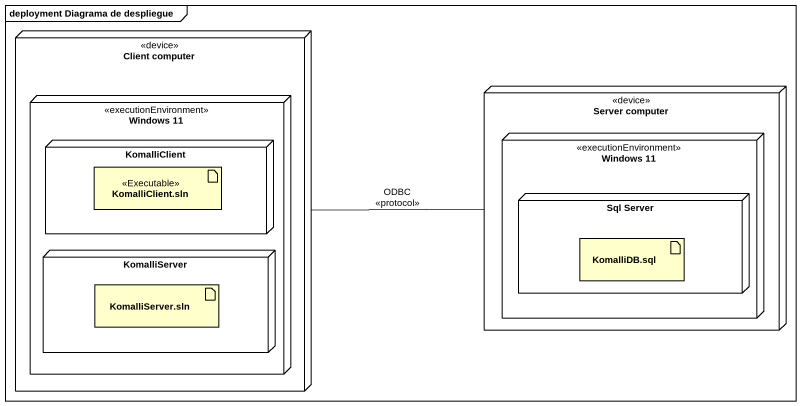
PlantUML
@startuml
mainframe deployment Diagrama de despliegue
node "Client computer" as Client_computer <<device>> {
  node "Windows 11" as Windows_11 <<executionEnvironment>> {
    node KomalliClient {
      artifact "KomalliClient.sln" as KomalliClient_sln <<Executable>>
    }
    node KomalliServer {
      artifact "KomalliServer.sln" as KomalliServer_sln
    }
  }
}
node "Server computer" as Server_computer <<device>> {
  node "Windows 11" as Windows_11_2 <<executionEnvironment>> {
    node "Sql Server" as Sql_Server {
      artifact "KomalliDB.sql" as KomalliDB_sql
    }
  }
}
Client_computer -right- Server_computer : ODBC\n<<protocol>>
@enduml
